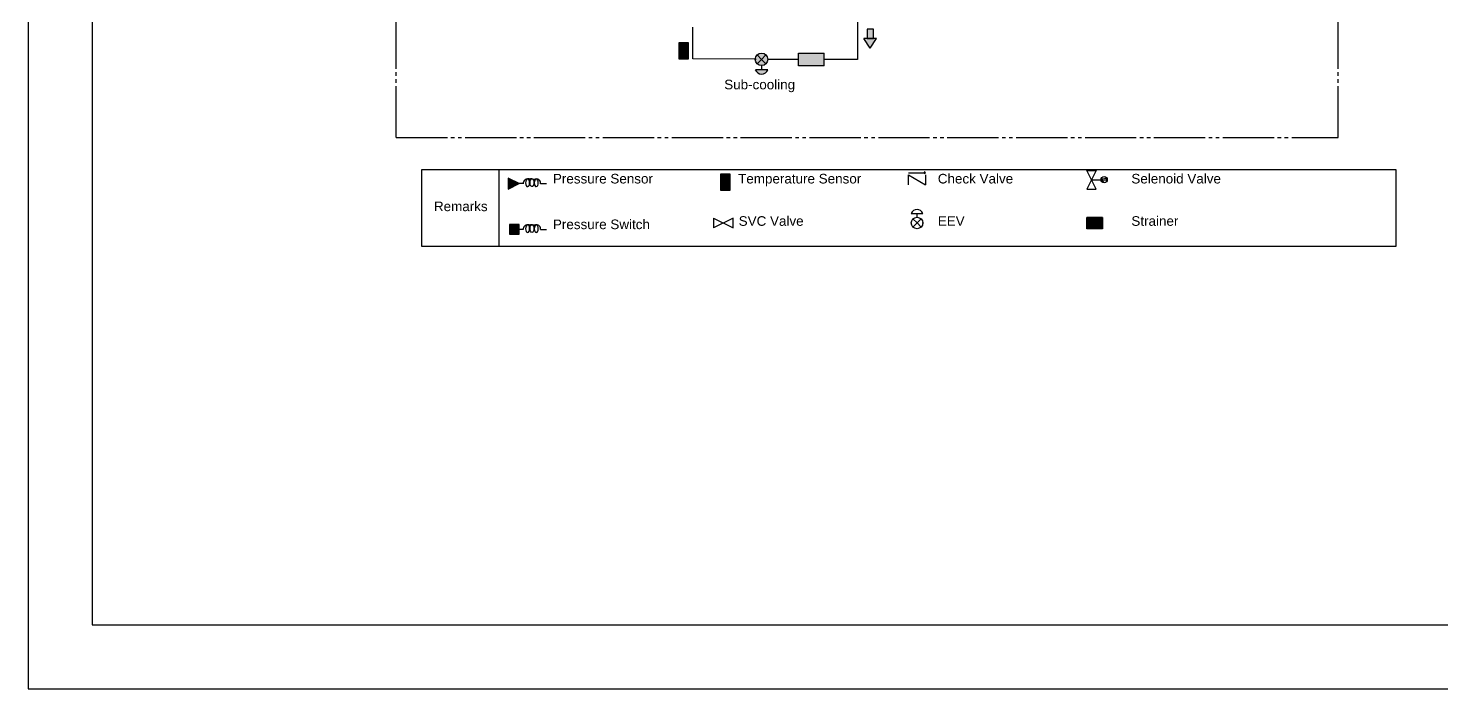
# Model space of a CAD drawing. Header units: millimetres. Extents: x 0 to 2953, y 0 to 987.
# Drawn here: x 1936.7 to 2157.3, y 690.1 to 793.3 of the extents above; entities that cross this region are included whole.
import ezdxf

# ---------------------------------------------------------------- set-up
doc = ezdxf.new("R2010")
doc.units = ezdxf.units.MM
doc.linetypes.add('ACAD_ISO04W100', pattern=[30, 24, -3, 0, -3])
doc.linetypes.add('JIS_09_08', pattern=[10.75, 8, -0.55, 0.55, -0.55, 0.55, -0.55])
for name, color, linetype in [('DIBUJO', 250, 'Continuous'), ('EJES PROYECTO', 250, 'JIS_09_08'), ('TEXTO PROYECTO', 250, 'ACAD_ISO04W100')]:
    doc.layers.add(name, color=color, linetype=linetype)
doc.styles.get("Standard").update_dxf_attribs({"font": 'arial.ttf', "height": 2.5})
pattern_1 = [(0, (-820.434, -107.407), (0, 6.985), [5.08, -1.905]), (90, (-820.434, -107.407), (-6.985, 4e-16), [5.08, -1.905])]

msp = doc.modelspace()

# ---------------------------------------------------------------- hatches: boundary and pattern name
at = {"true_color": 0xf8d731}
h = msp.add_hatch(color=40, dxfattribs=at)
h.dxf.hatch_style = 1
h.paths.add_polyline_path([(2068.13, 790.14), (2069.13, 791.64), (2067.13, 791.64)])
h.paths.add_polyline_path([(2067.63, 791.64), (2068.63, 791.64), (2068.63, 793.14), (2067.63, 793.14)])
at = {"layer": 'DIBUJO', "true_color": 0xcceffa}
h = msp.add_hatch(color=254, dxfattribs=at)
h.dxf.hatch_style = 1
h.paths.add_polyline_path([(2008.65, 817.7), (2007.96, 817.01, 0.414214), (2009.34, 817.01)])
h.paths.add_polyline_path([(2009.63, 817.7, 0.198912), (2009.34, 818.39), (2008.65, 817.7), (2009.34, 817.01, 0.198912)])
h.paths.add_polyline_path([(2007.96, 818.39), (2008.65, 817.7), (2009.34, 818.39, 0.414214)])
h.paths.add_polyline_path([(2007.96, 818.39, 0.198912), (2007.67, 817.7, 0.198912), (2007.96, 817.01), (2008.65, 817.7)])
h.paths.add_polyline_path([(2010.28, 818.68), (2010.28, 816.73, 0.666667)])
h.paths.add_polyline_path([(2001.78, 818.68), (2001.78, 816.73, 0.666667)])
h.paths.add_polyline_path([(2001.13, 817.7, 0.198912), (2000.84, 818.39), (2000.15, 817.7), (2000.84, 817.01, 0.198912)])
h.paths.add_polyline_path([(2000.84, 817.01), (2000.15, 817.7), (1999.46, 817.01, 0.414214)])
h.paths.add_polyline_path([(2000.15, 817.7), (1999.46, 818.39, 0.198912), (1999.17, 817.7, 0.198912), (1999.46, 817.01)])
h.paths.add_polyline_path([(1999.46, 818.39), (2000.15, 817.7), (2000.84, 818.39, 0.414214)])
h.paths.add_polyline_path([(2052.15, 788.4, 0.198912), (2051.86, 789.09), (2051.17, 788.4), (2051.86, 787.71, 0.198912)])
h.paths.add_polyline_path([(2050.49, 789.09), (2051.17, 788.4), (2051.86, 789.09, 0.414214)])
h.paths.add_polyline_path([(2051.17, 788.4), (2050.49, 789.09, 0.198912), (2050.2, 788.4, 0.198912), (2050.49, 787.71)])
h.paths.add_polyline_path([(2051.86, 787.71), (2051.17, 788.4), (2050.49, 787.71, 0.414214)])
h.paths.add_polyline_path([(2052.15, 786.78), (2050.2, 786.78, 0.666667)])
at = {"layer": 'DIBUJO', "true_color": 0xf8d731}
h = msp.add_hatch(dxfattribs=at)
h.set_pattern_fill('ANGLE', color=40)
h.set_pattern_definition(pattern_1)
h.paths.add_polyline_path([(2067.63, 791.64), (2068.63, 791.64), (2068.63, 793.14), (2067.63, 793.14)])
at = {"layer": 'DIBUJO'}
h = msp.add_hatch(color=1, dxfattribs=at)
h.dxf.hatch_style = 1
h.paths.add_polyline_path([(2039.75, 791), (2038.25, 791), (2038.25, 788.5), (2039.75, 788.5)])
at = {"layer": 'DIBUJO', "true_color": 0xf8d731}
h = msp.add_hatch(dxfattribs=at)
h.set_pattern_fill('ANGLE', color=40)
h.set_pattern_definition(pattern_1)
h.paths.add_polyline_path([(2068.13, 790.14), (2069.13, 791.64), (2067.13, 791.64)])
h = msp.add_hatch(dxfattribs=at)
h.set_pattern_fill('ANGLE', color=40)
h.set_pattern_definition([(0, (-820.434, -101.871), (0, 6.985), [5.08, -1.905]), (90, (-820.434, -101.871), (-6.985, 4e-16), [5.08, -1.905])])
h.paths.add_polyline_path([(2068.63, 790.67), (2067.63, 790.67), (2067.63, 789.17), (2068.63, 789.17)])
at = {"layer": 'DIBUJO'}
h = msp.add_hatch(color=256, dxfattribs=at)
h.dxf.hatch_style = 1
h.paths.add_polyline_path([(2060.95, 787.4), (2060.95, 789.4), (2056.95, 789.4), (2056.95, 787.4)])
at = {"layer": 'DIBUJO', "true_color": 0xcceffa}
h = msp.add_hatch(color=254, dxfattribs=at)
h.dxf.hatch_style = 1
h.paths.add_polyline_path([(2013.33, 769), (2011.63, 769.85), (2011.63, 768.15)])
at = {"layer": 'DIBUJO'}
h = msp.add_hatch(color=1, dxfattribs=at)
h.dxf.hatch_style = 1
h.paths.add_polyline_path([(2046.28, 770.47), (2044.78, 770.47), (2044.78, 767.97), (2046.28, 767.97)])
at = {"layer": 'DIBUJO', "true_color": 0xcceffa}
h = msp.add_hatch(color=254, dxfattribs=at)
h.dxf.hatch_style = 1
h.paths.add_polyline_path([(2011.83, 762.6), (2011.83, 761.1), (2013.33, 761.1), (2013.33, 762.6)])

# ---------------------------------------------------------------- linework, layer by layer
for p, q in [((1936.73, 987.14), (1936.73, 690.14)), ((1946.73, 977.14), (1946.73, 700.14)), ((1946.73, 700.14), (2346.79, 700.14)), ((1936.73, 690.14), (2356.73, 690.14))]:
    msp.add_line(p, q)
at = {"layer": 'DIBUJO', "color": 40, "true_color": 0xf8d731}
for p, q in [((2066.15, 796.2), (2066.15, 788.4)), ((2040.45, 788.5), (2040.45, 793.43)), ((2068.63, 793.14), (2067.63, 793.14)), ((2067.63, 793.14), (2067.63, 791.64)), ((2068.63, 791.64), (2068.63, 793.14)), ((2069.13, 791.64), (2067.13, 791.64)), ((2068.13, 790.14), (2067.13, 791.64)), ((2067.63, 791.64), (2068.63, 791.64)), ((2068.13, 790.14), (2069.13, 791.64)), ((2050.2, 788.45), (2040.45, 788.5)), ((2056.95, 788.4), (2052.15, 788.4)), ((2066.15, 788.4), (2060.95, 788.4))]:
    msp.add_line(p, q, dxfattribs=at)
at = {"layer": 'DIBUJO'}
for p, q in [((2039.75, 791), (2038.25, 791)), ((2038.25, 791), (2038.25, 788.5)), ((2039.75, 788.5), (2039.75, 791)), ((2038.25, 788.5), (2039.75, 788.5)), ((2056.95, 787.4), (2056.95, 789.4)), ((2056.95, 789.4), (2060.95, 789.4)), ((2060.95, 787.4), (2060.95, 789.4)), ((2060.95, 787.4), (2056.95, 787.4)), ((1998.15, 771.2), (2150.15, 771.2)), ((1998.15, 759.2), (1998.15, 771.2)), ((2010.15, 771.2), (2010.15, 759.2)), ((2046.28, 770.47), (2044.78, 770.47)), ((2044.78, 770.47), (2044.78, 767.97)), ((2046.28, 767.97), (2046.28, 770.47)), ((2101.95, 771.08), (2103.41, 771.08)), ((2102.68, 769.62), (2101.95, 771.08)), ((2103.41, 771.08), (2102.68, 769.62)), ((2150.15, 771.2), (2150.15, 759.2)), ((2013.98, 769), (2013.33, 769)), ((2016.69, 769), (2017.59, 769)), ((2044.78, 767.97), (2046.28, 767.97)), ((2102.68, 769.62), (2101.95, 768.15)), ((2101.95, 768.15), (2103.41, 768.15)), ((2103.41, 768.15), (2102.68, 769.62)), ((2102.68, 769.62), (2104.14, 769.62)), ((2074.53, 764.36), (2076.33, 764.36)), ((2075.43, 762.86), (2074.8, 763.5)), ((2075.43, 763.76), (2075.43, 764.36)), ((2075.43, 762.86), (2076.07, 763.5)), ((2013.33, 762.6), (2011.83, 762.6)), ((2011.83, 762.6), (2011.83, 761.1)), ((2011.83, 761.1), (2013.33, 761.1)), ((2013.33, 761.1), (2013.33, 762.6)), ((2013.98, 761.85), (2013.33, 761.85)), ((2016.69, 761.85), (2017.59, 761.85)), ((2075.43, 762.86), (2074.8, 762.23)), ((2075.43, 762.86), (2076.07, 762.23)), ((2076.33, 762.92), (2076.33, 762.8)), ((2076.33, 762.8), (2076.33, 762.92)), ((2150.15, 759.2), (1998.15, 759.2))]:
    msp.add_line(p, q, dxfattribs=at)
at = {"layer": 'DIBUJO', "color": 18, "true_color": 0x000000}
for p, q in [((2050.2, 788.34), (2050.2, 788.47)), ((2050.2, 788.47), (2050.2, 788.34)), ((2051.17, 788.4), (2050.49, 789.09)), ((2051.17, 788.4), (2050.49, 787.71)), ((2051.17, 788.4), (2051.86, 789.09)), ((2051.17, 788.4), (2051.86, 787.71)), ((2052.15, 786.78), (2050.2, 786.78)), ((2051.17, 787.43), (2051.17, 786.78)), ((2011.63, 769.85), (2011.63, 768.15)), ((2013.33, 769), (2011.63, 769.85)), ((2011.63, 768.15), (2013.33, 769)), ((2104.33, 769.8), (2104.33, 769.43)), ((2104.6, 769.8), (2104.6, 769.43)), ((2104.88, 769.8), (2104.88, 769.43))]:
    msp.add_line(p, q, dxfattribs=at)
msp.add_circle((2051.17, 788.4), 0.975, dxfattribs=at)
at = {"layer": 'DIBUJO'}
for centre, radius in [((2104.63, 769.62), 0.487), ((2075.43, 762.86), 0.9)]:
    msp.add_circle(centre, radius, dxfattribs=at)
at = {"layer": 'DIBUJO', "color": 18, "true_color": 0x000000}
msp.add_arc((2051.17, 787.18), 1.06, 202.6199, 337.3801, dxfattribs=at)
at = {"layer": 'DIBUJO'}
for centre, radius, start, end in [((2014.63, 769.08), 0.654, 87.8676, 187.1842), ((2014.82, 768.12), 1.62, 86.8222, 96.3655), ((2015, 771.37), 1.62, 266.8222, 273.1778), ((2015.18, 768.12), 1.62, 83.6345, 93.1778), ((2015.34, 769), 0.735, 81.9089, 90), ((2015.67, 771.34), 1.62, 261.9089, 278.0911), ((2016.01, 769), 0.735, 90, 98.0911), ((2016.17, 768.12), 1.62, 96.0633, 96.3655), ((2016.04, 769.08), 0.654, 352.8199, 92.1327), ((2075.43, 763.99), 0.975, 22.6199, 157.3801), ((2014.63, 761.93), 0.654, 87.8676, 187.1842), ((2014.82, 760.97), 1.62, 86.8222, 96.3655), ((2015, 764.21), 1.62, 266.8222, 273.1778), ((2015.18, 760.97), 1.62, 83.6345, 93.1778), ((2015.34, 761.85), 0.735, 81.9089, 90), ((2015.67, 764.18), 1.62, 261.9089, 278.0911), ((2016.01, 761.85), 0.735, 90, 98.0911), ((2016.17, 760.97), 1.62, 96.0633, 96.3655), ((2016.04, 761.93), 0.654, 352.8199, 92.1327)]:
    msp.add_arc(centre, radius, start, end, dxfattribs=at)
for centre in [(2014.66, 769.14), (2016.01, 769.14), (2014.66, 761.98), (2016.01, 761.98)]:
    msp.add_ellipse(centre, major_axis=(0, 0.599), ratio=0.514289, start_param=0.05731, end_param=6.283185, dxfattribs=at)
at = {"layer": 'DIBUJO', "extrusion": (0, 0, -1)}
for centre in [(2015.34, 769.14), (2015.34, 761.98)]:
    msp.add_ellipse(centre, major_axis=(0, 0.599), ratio=0.514289, start_param=0.05731, end_param=6.283185, dxfattribs=at)
at = {"layer": 'DIBUJO', "color": 18, "true_color": 0x000000}
for points in [[(2104.6, 769.8), (2104.6, 769.9), (2104.88, 769.9), (2104.88, 769.8)], [(2104.33, 769.43), (2104.33, 769.34), (2104.6, 769.34), (2104.6, 769.43)]]:
    msp.add_open_spline(points, degree=3, dxfattribs=at)
at = {"layer": 'EJES PROYECTO'}
for p, q in [((1994.15, 776.2), (1994.15, 903.2)), ((2141.15, 776.2), (2141.15, 863.2)), ((1994.15, 776.2), (2141.15, 776.2))]:
    msp.add_line(p, q, dxfattribs=at)
at = {"layer": 'TEXTO PROYECTO'}
for p, q in [((2074.1, 770.68), (2076.76, 770.68)), ((2074.1, 768.8), (2074.1, 770.4)), ((2074.1, 770.4), (2076.76, 768.83)), ((2076.76, 770.68), (2076.52, 770.83)), ((2076.76, 770.68), (2076.52, 770.56)), ((2076.76, 770.4), (2076.76, 768.83)), ((2043.65, 763.63), (2043.65, 762.1)), ((2043.65, 763.63), (2046.76, 762.1)), ((2046.76, 763.63), (2043.65, 762.1)), ((2046.76, 762.1), (2046.76, 763.63)), ((2101.95, 761.96), (2101.95, 763.74)), ((2104.38, 763.74), (2101.95, 763.74)), ((2104.38, 763.69), (2101.95, 763.69)), ((2104.38, 763.63), (2101.95, 763.63)), ((2104.38, 763.58), (2101.95, 763.58)), ((2104.38, 763.52), (2101.95, 763.52)), ((2104.38, 763.47), (2101.95, 763.47)), ((2104.38, 763.42), (2101.95, 763.42)), ((2104.38, 763.36), (2101.95, 763.36)), ((2104.38, 763.31), (2101.95, 763.31)), ((2104.38, 763.26), (2101.95, 763.26)), ((2102.01, 763.74), (2102.01, 761.96)), ((2102.06, 763.74), (2102.06, 761.96)), ((2102.11, 763.74), (2102.11, 761.96)), ((2102.17, 763.74), (2102.17, 761.96)), ((2102.22, 763.74), (2102.22, 761.96)), ((2102.28, 763.74), (2102.28, 761.96)), ((2102.33, 763.74), (2102.33, 761.96)), ((2102.38, 763.74), (2102.38, 761.96)), ((2102.44, 763.74), (2102.44, 761.96)), ((2102.49, 763.74), (2102.49, 761.96)), ((2102.54, 763.74), (2102.54, 761.96)), ((2102.6, 763.74), (2102.6, 761.96)), ((2102.65, 763.74), (2102.65, 761.96)), ((2102.71, 763.74), (2102.71, 761.96)), ((2102.76, 763.74), (2102.76, 761.96)), ((2102.81, 763.74), (2102.81, 761.96)), ((2102.87, 763.74), (2102.87, 761.96)), ((2102.92, 763.74), (2102.92, 761.96)), ((2102.98, 763.74), (2102.98, 761.96)), ((2103.03, 763.74), (2103.03, 761.96)), ((2103.08, 763.74), (2103.08, 761.96)), ((2103.14, 763.74), (2103.14, 761.96)), ((2103.19, 763.74), (2103.19, 761.96)), ((2103.24, 763.74), (2103.24, 761.96)), ((2103.3, 763.74), (2103.3, 761.96)), ((2103.35, 763.74), (2103.35, 761.96)), ((2103.41, 763.74), (2103.41, 761.96)), ((2103.46, 763.74), (2103.46, 761.96)), ((2103.51, 763.74), (2103.51, 761.96)), ((2103.57, 763.74), (2103.57, 761.96)), ((2103.62, 763.74), (2103.62, 761.96)), ((2103.68, 763.74), (2103.68, 761.96)), ((2103.73, 763.74), (2103.73, 761.96)), ((2103.78, 763.74), (2103.78, 761.96)), ((2103.84, 763.74), (2103.84, 761.96)), ((2103.89, 763.74), (2103.89, 761.96)), ((2103.94, 763.74), (2103.94, 761.96)), ((2104, 763.74), (2104, 761.96)), ((2104.05, 763.74), (2104.05, 761.96)), ((2104.11, 763.74), (2104.11, 761.96)), ((2104.16, 763.74), (2104.16, 761.96)), ((2104.21, 763.74), (2104.21, 761.96)), ((2104.27, 763.74), (2104.27, 761.96)), ((2104.32, 763.74), (2104.32, 761.96)), ((2104.38, 763.74), (2104.38, 761.96)), ((2104.38, 763.2), (2101.95, 763.2)), ((2104.38, 763.15), (2101.95, 763.15)), ((2104.38, 763.09), (2101.95, 763.09)), ((2104.38, 763.04), (2101.95, 763.04)), ((2104.38, 763.04), (2101.95, 763.04)), ((2104.38, 763.04), (2101.95, 763.04)), ((2104.38, 763.04), (2101.95, 763.04)), ((2104.38, 762.99), (2101.95, 762.99)), ((2104.38, 762.93), (2101.95, 762.93)), ((2104.38, 762.93), (2101.95, 762.93)), ((2104.38, 762.88), (2101.95, 762.88)), ((2104.38, 762.83), (2101.95, 762.83)), ((2104.38, 762.77), (2101.95, 762.77)), ((2104.38, 762.72), (2101.95, 762.72)), ((2104.38, 762.66), (2101.95, 762.66)), ((2104.38, 762.61), (2101.95, 762.61)), ((2104.38, 762.56), (2101.95, 762.56)), ((2104.38, 762.5), (2101.95, 762.5)), ((2104.38, 762.45), (2101.95, 762.45)), ((2104.38, 762.39), (2101.95, 762.39)), ((2104.38, 762.34), (2101.95, 762.34)), ((2104.38, 762.29), (2101.95, 762.29)), ((2104.38, 762.29), (2101.95, 762.29)), ((2104.38, 762.23), (2101.95, 762.23)), ((2104.38, 762.18), (2101.95, 762.18)), ((2104.38, 762.13), (2101.95, 762.13)), ((2104.38, 762.07), (2101.95, 762.07)), ((2104.38, 762.02), (2101.95, 762.02)), ((2104.38, 761.96), (2101.95, 761.96))]:
    msp.add_line(p, q, dxfattribs=at)

# ---------------------------------------------------------------- texts
at = {"layer": 'TEXTO PROYECTO', "char_height": 1.5, "attachment_point": 1}
for s, width, insert in [('Sub-cooling', 14.5002, (2045.34, 785.23)), ('Pressure Sensor', 18.03, (2018.61, 770.53)), ('Temperature Sensor', 21.4815, (2047.51, 770.53)), ('Check Valve', 21.4815, (2078.67, 770.53)), ('Selenoid Valve', 21.4815, (2108.88, 770.53)), ('Remarks', 8.7781, (2000.04, 766.21)), ('Pressure Switch', 18.03, (2018.61, 763.4)), ('SVC Valve', 21.4815, (2047.6, 763.92)), ('EEV', 21.4815, (2078.67, 763.92)), ('Strainer', 21.4815, (2108.88, 763.92))]:
    msp.add_mtext_dynamic_manual_height_columns(s, width=width, gutter_width=12.5, heights=[0], dxfattribs=dict(at, insert=insert))

doc.saveas('drawing.dxf')
